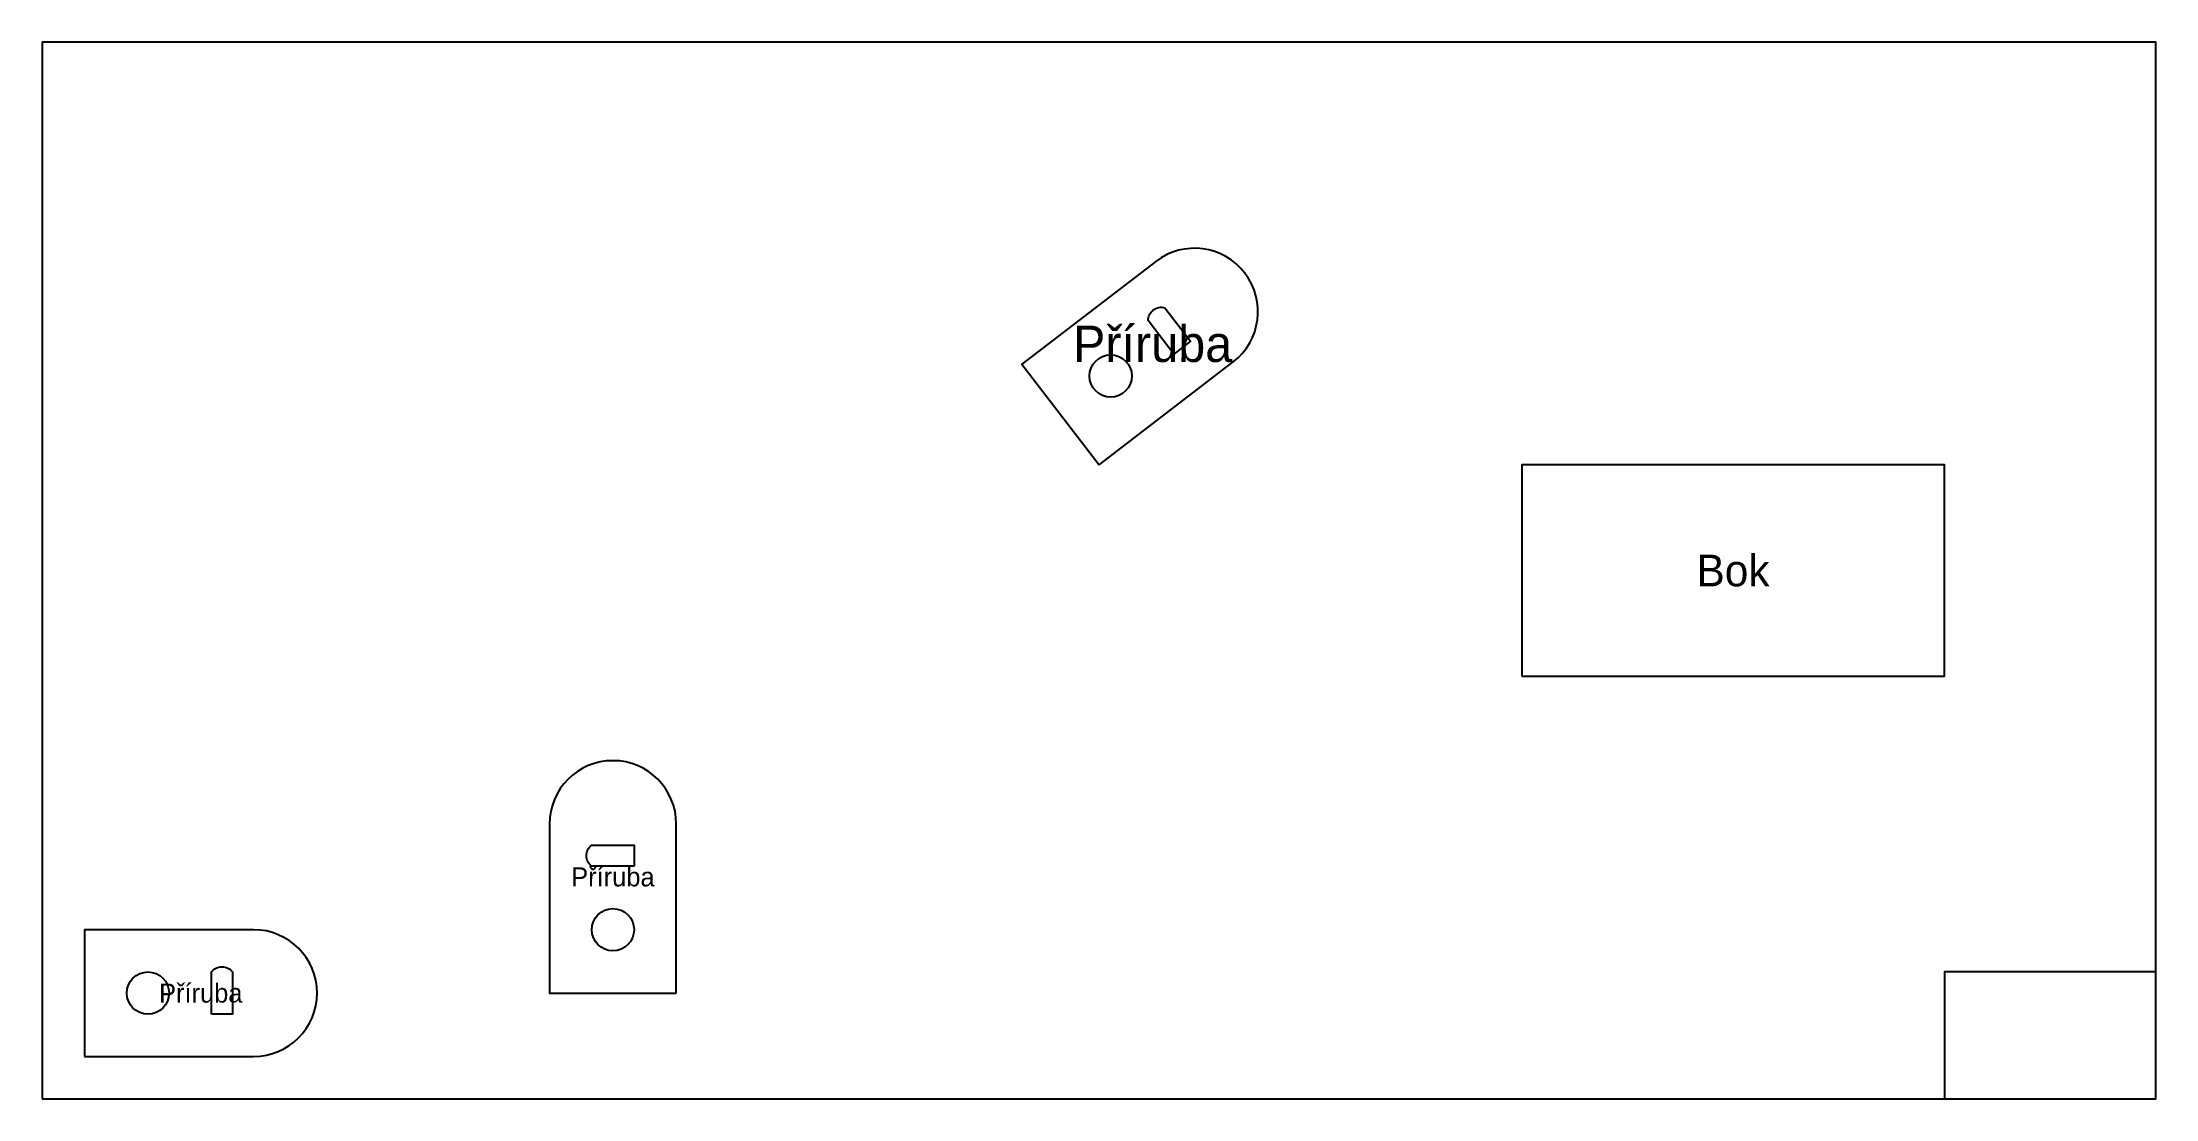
# Model space of a CAD drawing. Header units: millimetres. Extents: x 0 to 1000, y 0 to 500.
import ezdxf
from ezdxf.enums import TextEntityAlignment as Align

# ---------------------------------------------------------------- set-up
doc = ezdxf.new("R2010")
doc.units = ezdxf.units.MM
for name, color, linetype in [('DILY', 7, 'CONTINUOUS'), ('OTVORY', 1, 'CONTINUOUS'), ('POPISKY', 3, 'CONTINUOUS'), ('TABULE', 8, 'CONTINUOUS')]:
    doc.layers.add(name, color=color, linetype=linetype)

msp = doc.modelspace()

# ---------------------------------------------------------------- linework, layer by layer
at = {"layer": 'DILY'}
for points in [[(500, 300), (563.468267, 348.700914, 1), (526.942581, 396.302115), (463.474314, 347.6012)], [(300, 50), (300, 130, 1), (240, 130), (240, 50)], [(20, 20), (100, 20, 1), (100, 80), (20, 80)]]:
    msp.add_lwpolyline(points, format="xyb", close=True, dxfattribs=at)
msp.add_lwpolyline([(700, 200), (900, 200), (900, 300), (700, 300)], close=True, dxfattribs=at)
at = {"layer": 'OTVORY'}
for points in [[(535.425972, 352.392753), (523.250743, 368.259819, -0.5), (531.184277, 374.347434), (543.359505, 358.480367)], [(280, 110), (260, 110, -0.5), (260, 120), (280, 120)], [(80, 40), (80, 60, -0.5), (90, 60), (90, 40)]]:
    msp.add_lwpolyline(points, format="xyb", close=True, dxfattribs=at)
for centre in [(505.537757, 342.063443), (270, 80), (50, 50)]:
    msp.add_circle(centre, 10, dxfattribs=at)
at = {"layer": 'TABULE'}
for points in [[(0, 0), (1000, 0), (1000, 500), (0, 500)], [(900, 0), (1000, 0), (1000, 60), (900, 60)]]:
    msp.add_lwpolyline(points, close=True, dxfattribs=at)

# ---------------------------------------------------------------- texts
at = {"layer": 'POPISKY'}
for s, height, p in [('Příruba', 17.184744, (525.371591, 357.282479)), ('Bok', 15, (800, 250)), ('Příruba', 9, (270, 105)), ('Příruba', 9, (75, 50))]:
    msp.add_text(s, height=height, dxfattribs=at).set_placement(p, align=Align.MIDDLE_CENTER)

doc.saveas('drawing.dxf')
